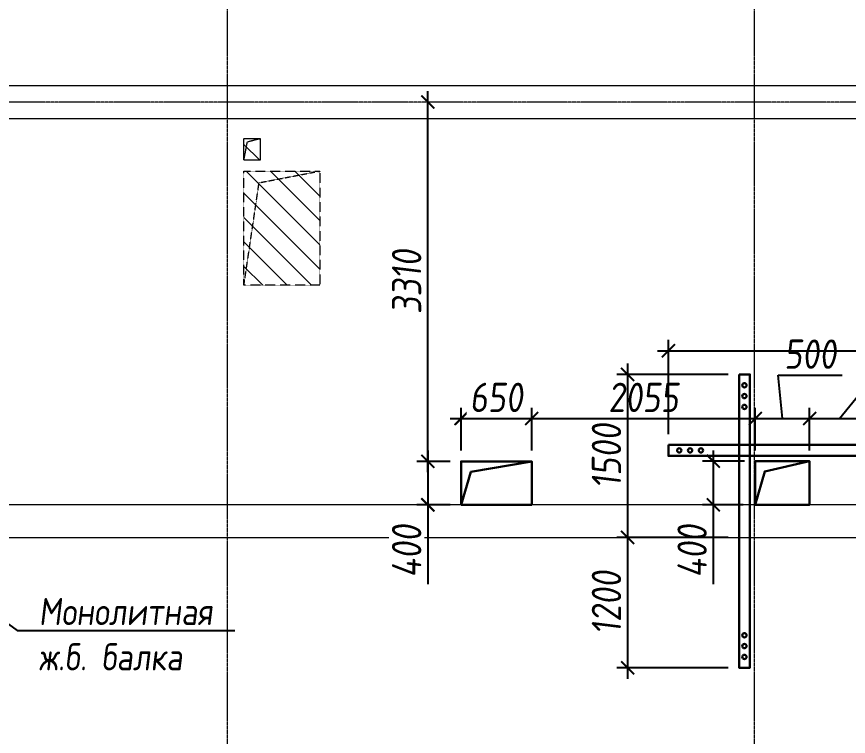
# Model space of a CAD drawing. Header units: millimetres. Extents: x -233751 to 529254, y -907864 to 285890.
# Drawn here: x 235759 to 243412, y 76845 to 83473 of the extents above; entities that cross this region are included whole.
import ezdxf
from ezdxf import colors
from ezdxf.entities.mleader import LeaderData, LeaderLine
from ezdxf.math import Vec2, Vec3

# ---------------------------------------------------------------- set-up
doc = ezdxf.new("R2010")
doc.units = ezdxf.units.MM
doc.linetypes.add('ADSK_Штриховая_ш2 п1', pattern=[3, 2, -1])
doc.linetypes.add('осевая', pattern=[2, 1.25, -0.25, 0.25, -0.25])
doc.layers.get('0').update_dxf_attribs({"lineweight": 30})
doc.layers.get('Defpoints').update_dxf_attribs({"lineweight": 0})
for name, color, linetype, lineweight in [('КР_БалкиЖБ', 7, 'ADSK_Штриховая_ш2 п1', 5), ('КР_Металл', 3, 'Continuous', 30), ('КР_Новые отверстия', 5, 'Continuous', 30), ('КР_Оси', 7, 'Continuous', 5), ('КР_Размеры отверстия', 7, 'Continuous', 5), ('КР_Размеры усиление', 1, 'Continuous', 5), ('КР_Сущ отверстия', 6, 'Continuous', 15), ('КР_Тонкая', 250, 'Continuous', 0)]:
    doc.layers.add(name, color=color, linetype=linetype, lineweight=lineweight)
doc.styles.add('ISOCPEUR', font='isocpeur.ttf', dxfattribs={"width": 0.85, "oblique": 7})
doc.dimstyles.new('R_100', dxfattribs={"dimtxt": 270, "dimasz": 120, "dimexe": 100, "dimexo": 100, "dimgap": 60, "dimtad": 1, "dimdec": 0, "dimrnd": 5, "dimzin": 0, "dimdsep": 46, "dimtxsty": 'ISOCPEUR', "dimblk": 'ARCHTICK', "dimcen": 0, "dimdle": 100, "dimclrd": 256, "dimclre": 256, "dimclrt": 256, "dimadec": 0, "dimazin": 0, "dimtfac": 2, "dimtdec": 0, "dimtmove": 0, "dimatfit": 3, "dimfxl": 1, "dimtvp": 3, "dimtfill": 1, "dimtolj": 1, "dimtzin": 0, "dimarcsym": 0})

# ---------------------------------------------------------------- blocks, each defined once
blk = doc.blocks.new('*U2012')
at = {"color": 0, "linetype": 'ByBlock', "lineweight": -2, "ltscale": 10}
blk.add_line((0, 0), (-74924.2, 0), dxfattribs=at)
blk = doc.blocks.new('*U2025')
at = {"color": 0, "linetype": 'ByBlock', "lineweight": -2, "ltscale": 10}
blk.add_line((0, 0), (0, -34307.5), dxfattribs=at)
blk = doc.blocks.new('*U2026')
at = {"color": 0, "linetype": 'ByBlock', "lineweight": -2, "ltscale": 10}
blk.add_line((0, 0), (0, -34307.5), dxfattribs=at)
blk = doc.blocks.new('_ArchTick')
at = {"color": 0, "linetype": 'ByBlock', "const_width": 0.15}
blk.add_lwpolyline([(-0.5, -0.5), (0.5, 0.5)], dxfattribs=at)
blk = doc.blocks.new('*D618')
at = {"layer": 'Defpoints', "color": 0, "transparency": 16777216}
for p in [(240498.6, 79771.7), (239848.5, 79377.5), (240498.6, 79377.5)]:
    blk.add_point(p, dxfattribs=at)
at = {"layer": 'КР_Размеры отверстия', "lineweight": -2, "transparency": 16777216}
for p, q in [((239848.5, 79477.5), (239848.5, 79871.7)), ((240498.6, 79477.5), (240498.6, 79871.7)), ((239748.5, 79771.7), (240598.6, 79771.7))]:
    blk.add_line(p, q, dxfattribs=at)
at = {"layer": 'КР_Размеры отверстия', "lineweight": -2, "transparency": 16777216, "xscale": 120, "yscale": 120, "zscale": 120, "rotation": 180}
blk.add_blockref('_ArchTick', (239848.5, 79771.7), dxfattribs=at)
at = {"layer": 'КР_Размеры отверстия', "lineweight": -2, "transparency": 16777216, "xscale": 120, "yscale": 120, "zscale": 120}
blk.add_blockref('_ArchTick', (240498.6, 79771.7), dxfattribs=at)
at = {"layer": 'КР_Размеры отверстия', "transparency": 16777216, "insert": (240173.5, 79966.7), "char_height": 270, "attachment_point": 5, "style": 'ISOCPEUR', "bg_fill": 3, "box_fill_scale": 1.1, "bg_fill_color": 256, "bg_fill_true_color": 13158600, "bg_fill_transparency": 0}
blk.add_mtext('\\A1;650', dxfattribs=at)
blk = doc.blocks.new('*D619')
at = {"layer": 'Defpoints', "color": 0, "transparency": 16777216}
for p in [(242556, 79771.7), (240498.6, 79377.5), (242556, 79378.5)]:
    blk.add_point(p, dxfattribs=at)
at = {"layer": 'КР_Размеры отверстия', "lineweight": -2, "transparency": 16777216}
for p, q in [((240498.6, 79477.5), (240498.6, 79871.7)), ((242556, 79478.5), (242556, 79871.7)), ((240398.6, 79771.7), (242656, 79771.7))]:
    blk.add_line(p, q, dxfattribs=at)
at = {"layer": 'КР_Размеры отверстия', "lineweight": -2, "transparency": 16777216, "xscale": 120, "yscale": 120, "zscale": 120, "rotation": 180}
blk.add_blockref('_ArchTick', (240498.6, 79771.7), dxfattribs=at)
at = {"layer": 'КР_Размеры отверстия', "lineweight": -2, "transparency": 16777216, "xscale": 120, "yscale": 120, "zscale": 120}
blk.add_blockref('_ArchTick', (242556, 79771.7), dxfattribs=at)
at = {"layer": 'КР_Размеры отверстия', "transparency": 16777216, "insert": (241527.3, 79966.7), "char_height": 270, "attachment_point": 5, "style": 'ISOCPEUR', "bg_fill": 3, "box_fill_scale": 1.1, "bg_fill_color": 256, "bg_fill_true_color": 13158600, "bg_fill_transparency": 0}
blk.add_mtext('\\A1;2055', dxfattribs=at)
blk = doc.blocks.new('*D620')
at = {"layer": 'Defpoints', "color": 0, "transparency": 16777216}
for p in [(243056, 79771.7), (242556, 79378.5), (243056, 79378.5)]:
    blk.add_point(p, dxfattribs=at)
at = {"layer": 'КР_Размеры отверстия', "lineweight": -2, "transparency": 16777216}
for p, q in [((242806, 79771.7), (242767.2, 80169.8)), ((242767.2, 80169.8), (243356.4, 80169.8)), ((242556, 79478.5), (242556, 79871.7)), ((243056, 79478.5), (243056, 79871.7)), ((242456, 79771.7), (243156, 79771.7))]:
    blk.add_line(p, q, dxfattribs=at)
at = {"layer": 'КР_Размеры отверстия', "lineweight": -2, "transparency": 16777216, "xscale": 120, "yscale": 120, "zscale": 120, "rotation": 180}
blk.add_blockref('_ArchTick', (242556, 79771.7), dxfattribs=at)
at = {"layer": 'КР_Размеры отверстия', "lineweight": -2, "transparency": 16777216, "xscale": 120, "yscale": 120, "zscale": 120}
blk.add_blockref('_ArchTick', (243056, 79771.7), dxfattribs=at)
at = {"layer": 'КР_Размеры отверстия', "transparency": 16777216, "insert": (243061.8, 80364.8), "char_height": 270, "attachment_point": 5, "style": 'ISOCPEUR', "bg_fill": 3, "box_fill_scale": 1.1, "bg_fill_color": 256, "bg_fill_true_color": 13158600, "bg_fill_transparency": 0}
blk.add_mtext('\\A1;500', dxfattribs=at)
blk = doc.blocks.new('*D621')
at = {"layer": 'Defpoints', "color": 0, "transparency": 16777216}
for p in [(243606, 79771.7), (243056, 79378.5), (243606, 79378.5)]:
    blk.add_point(p, dxfattribs=at)
at = {"layer": 'КР_Размеры отверстия', "lineweight": -2, "transparency": 16777216}
for p, q in [((243331, 79771.7), (243654.4, 80169.8)), ((243654.4, 80169.8), (244243.6, 80169.8)), ((243056, 79478.5), (243056, 79871.7)), ((243606, 79478.5), (243606, 79871.7)), ((242956, 79771.7), (243706, 79771.7))]:
    blk.add_line(p, q, dxfattribs=at)
at = {"layer": 'КР_Размеры отверстия', "lineweight": -2, "transparency": 16777216, "xscale": 120, "yscale": 120, "zscale": 120, "rotation": 180}
blk.add_blockref('_ArchTick', (243056, 79771.7), dxfattribs=at)
at = {"layer": 'КР_Размеры отверстия', "lineweight": -2, "transparency": 16777216, "xscale": 120, "yscale": 120, "zscale": 120}
blk.add_blockref('_ArchTick', (243606, 79771.7), dxfattribs=at)
at = {"layer": 'КР_Размеры отверстия', "transparency": 16777216, "insert": (243949, 80364.8), "char_height": 270, "attachment_point": 5, "style": 'ISOCPEUR', "bg_fill": 3, "box_fill_scale": 1.1, "bg_fill_color": 256, "bg_fill_true_color": 13158600, "bg_fill_transparency": 0}
blk.add_mtext('\\A1;550', dxfattribs=at)
blk = doc.blocks.new('*D646')
at = {"layer": 'Defpoints', "color": 0, "transparency": 16777216}
for p in [(239848.5, 79377.5), (239542.8, 78977.5), (239848.5, 78977.5)]:
    blk.add_point(p, dxfattribs=at)
at = {"layer": 'КР_Размеры отверстия', "lineweight": -2, "transparency": 16777216}
for p, q in [((239542.8, 79477.5), (239542.8, 78977.5)), ((239748.5, 79377.5), (239442.8, 79377.5)), ((239748.5, 78977.5), (239442.8, 78977.5)), ((239542.8, 78977.5), (239542.8, 78245.4))]:
    blk.add_line(p, q, dxfattribs=at)
at = {"layer": 'КР_Размеры отверстия', "lineweight": -2, "transparency": 16777216, "xscale": 120, "yscale": 120, "zscale": 120}
for p, rotation in [((239542.8, 79377.5), 90), ((239542.8, 78977.5), 270)]:
    blk.add_blockref('_ArchTick', p, dxfattribs=dict(at, rotation=rotation))
at = {"layer": 'КР_Размеры отверстия', "transparency": 16777216, "insert": (239347.8, 78551.5), "char_height": 270, "attachment_point": 5, "rotation": 90, "style": 'ISOCPEUR', "bg_fill": 3, "box_fill_scale": 1.1, "bg_fill_color": 256, "bg_fill_true_color": 13158600, "bg_fill_transparency": 0}
blk.add_mtext('\\A1;400', dxfattribs=at)
blk = doc.blocks.new('*D647')
at = {"layer": 'Defpoints', "color": 0, "transparency": 16777216}
for p in [(242556, 79378.5), (242169.6, 78977.5), (242545.6, 78977.5)]:
    blk.add_point(p, dxfattribs=at)
at = {"layer": 'КР_Размеры отверстия', "lineweight": -2, "transparency": 16777216}
for p, q in [((242169.6, 79478.5), (242169.6, 78977.5)), ((242456, 79378.5), (242069.6, 79378.5)), ((242445.6, 78977.5), (242069.6, 78977.5)), ((242169.6, 78977.5), (242169.6, 78245.4))]:
    blk.add_line(p, q, dxfattribs=at)
at = {"layer": 'КР_Размеры отверстия', "lineweight": -2, "transparency": 16777216, "xscale": 120, "yscale": 120, "zscale": 120}
for p, rotation in [((242169.6, 79378.5), 90), ((242169.6, 78977.5), 270)]:
    blk.add_blockref('_ArchTick', p, dxfattribs=dict(at, rotation=rotation))
at = {"layer": 'КР_Размеры отверстия', "transparency": 16777216, "insert": (241974.6, 78551.5), "char_height": 270, "attachment_point": 5, "rotation": 90, "style": 'ISOCPEUR', "bg_fill": 3, "box_fill_scale": 1.1, "bg_fill_color": 256, "bg_fill_true_color": 13158600, "bg_fill_transparency": 0}
blk.add_mtext('\\A1;400', dxfattribs=at)
blk = doc.blocks.new('*D648')
at = {"layer": 'Defpoints', "color": 0, "transparency": 16777216}
for p in [(239542.8, 82685.7), (239542.8, 82685.7), (239848.5, 79377.5)]:
    blk.add_point(p, dxfattribs=at)
at = {"layer": 'КР_Размеры отверстия', "lineweight": -2, "transparency": 16777216}
for p, q in [((239542.8, 79277.5), (239542.8, 82785.7)), ((239748.5, 79377.5), (239442.8, 79377.5))]:
    blk.add_line(p, q, dxfattribs=at)
at = {"layer": 'КР_Размеры отверстия', "lineweight": -2, "transparency": 16777216, "xscale": 120, "yscale": 120, "zscale": 120}
for p, rotation in [((239542.8, 82685.7), 90), ((239542.8, 79377.5), 270)]:
    blk.add_blockref('_ArchTick', p, dxfattribs=dict(at, rotation=rotation))
at = {"layer": 'КР_Размеры отверстия', "transparency": 16777216, "insert": (239347.8, 81031.6), "char_height": 270, "attachment_point": 5, "rotation": 90, "style": 'ISOCPEUR', "bg_fill": 3, "box_fill_scale": 1.1, "bg_fill_color": 256, "bg_fill_true_color": 13158600, "bg_fill_transparency": 0}
blk.add_mtext('\\A1;3310', dxfattribs=at)
blk = doc.blocks.new('*D1265')
at = {"layer": 'Defpoints', "color": 0, "transparency": 16777216}
for p in [(242406, 80178.5), (241381.2, 78677.5), (242406, 78677.5)]:
    blk.add_point(p, dxfattribs=at)
at = {"layer": 'КР_Размеры усиление', "color": 3, "lineweight": -2, "transparency": 16777216}
for p, q in [((241381.2, 80278.5), (241381.2, 78577.5)), ((242306, 80178.5), (241281.2, 80178.5)), ((242306, 78677.5), (241281.2, 78677.5))]:
    blk.add_line(p, q, dxfattribs=at)
at = {"layer": 'КР_Размеры усиление', "color": 3, "lineweight": -2, "transparency": 16777216, "xscale": 120, "yscale": 120, "zscale": 120}
for p, rotation in [((241381.2, 80178.5), 90), ((241381.2, 78677.5), 270)]:
    blk.add_blockref('_ArchTick', p, dxfattribs=dict(at, rotation=rotation))
at = {"layer": 'КР_Размеры усиление', "color": 3, "transparency": 16777216, "insert": (241186.2, 79428), "char_height": 270, "attachment_point": 5, "rotation": 90, "style": 'ISOCPEUR', "bg_fill": 3, "box_fill_scale": 1.1, "bg_fill_color": 256, "bg_fill_true_color": 13158600, "bg_fill_transparency": 0}
blk.add_mtext('\\A1;1500', dxfattribs=at)
blk = doc.blocks.new('*D1253')
at = {"layer": 'Defpoints', "color": 0, "transparency": 16777216}
for p in [(246375.6, 80396.5), (241756, 79528.5), (246375.6, 79528.5)]:
    blk.add_point(p, dxfattribs=at)
at = {"layer": 'КР_Размеры усиление', "color": 1, "lineweight": -2, "transparency": 16777216}
for p, q in [((241756, 79628.5), (241756, 80496.5)), ((246375.6, 79628.5), (246375.6, 80496.5)), ((241656, 80396.5), (246475.6, 80396.5))]:
    blk.add_line(p, q, dxfattribs=at)
at = {"layer": 'КР_Размеры усиление', "color": 1, "lineweight": -2, "transparency": 16777216, "xscale": 120, "yscale": 120, "zscale": 120, "rotation": 180}
blk.add_blockref('_ArchTick', (241756, 80396.5), dxfattribs=at)
at = {"layer": 'КР_Размеры усиление', "color": 1, "lineweight": -2, "transparency": 16777216, "xscale": 120, "yscale": 120, "zscale": 120}
blk.add_blockref('_ArchTick', (246375.6, 80396.5), dxfattribs=at)
at = {"layer": 'КР_Размеры усиление', "color": 1, "transparency": 16777216, "insert": (244065.8, 80591.5), "char_height": 270, "attachment_point": 5, "style": 'ISOCPEUR', "bg_fill": 3, "box_fill_scale": 1.1, "bg_fill_color": 256, "bg_fill_true_color": 13158600, "bg_fill_transparency": 0}
blk.add_mtext('\\A1;4620', dxfattribs=at)
blk = doc.blocks.new('*D1254')
at = {"layer": 'Defpoints', "color": 0, "transparency": 16777216}
for p in [(242406, 78677.5), (241381.2, 77476.6), (242406, 77476.6)]:
    blk.add_point(p, dxfattribs=at)
at = {"layer": 'КР_Размеры усиление', "color": 3, "lineweight": -2, "transparency": 16777216}
for p, q in [((241381.2, 78777.5), (241381.2, 77376.6)), ((242306, 78677.5), (241281.2, 78677.5)), ((242306, 77476.6), (241281.2, 77476.6))]:
    blk.add_line(p, q, dxfattribs=at)
at = {"layer": 'КР_Размеры усиление', "color": 3, "lineweight": -2, "transparency": 16777216, "xscale": 120, "yscale": 120, "zscale": 120}
for p, rotation in [((241381.2, 78677.5), 90), ((241381.2, 77476.6), 270)]:
    blk.add_blockref('_ArchTick', p, dxfattribs=dict(at, rotation=rotation))
at = {"layer": 'КР_Размеры усиление', "color": 3, "transparency": 16777216, "insert": (241186.2, 78077.1), "char_height": 270, "attachment_point": 5, "rotation": 90, "style": 'ISOCPEUR', "bg_fill": 3, "box_fill_scale": 1.1, "bg_fill_color": 256, "bg_fill_true_color": 13158600, "bg_fill_transparency": 0}
blk.add_mtext('\\A1;1200', dxfattribs=at)

msp = doc.modelspace()

# ---------------------------------------------------------------- hatches: boundary and pattern name
at = {"layer": 'КР_Сущ отверстия'}
h = msp.add_hatch(dxfattribs=at)
h.set_pattern_fill('ANSI31', scale=50, angle=90)
h.paths.add_polyline_path([(238000.6, 82350.7), (237850.6, 82350.7), (237850.6, 82150.7), (238000.6, 82150.7)])
h = msp.add_hatch(dxfattribs=at)
h.set_pattern_fill('ANSI31', scale=50, angle=90)
h.paths.add_polyline_path([(238550.6, 82050.7), (237850.6, 82050.7), (237850.6, 81000.7), (238550.6, 81000.7)])

# ---------------------------------------------------------------- linework, layer by layer
at = {"layer": 'КР_БалкиЖБ', "ltscale": 2}
for points in [[(212175.6, 82535.7), (246375.6, 82535.7), (246375.6, 82835.7), (212175.6, 82835.7)], [(212175.6, 78677.5), (246375.6, 78677.5), (246375.6, 78977.5), (212175.6, 78977.5)]]:
    msp.add_lwpolyline(points, close=True, dxfattribs=at)
at = {"layer": 'КР_Металл'}
for centre in [(242456, 77776.6), (242456, 77676.6), (242456, 77576.6)]:
    msp.add_circle(centre, 20, dxfattribs=at)
at = {"layer": 'КР_Новые отверстия'}
for points in [[(239848.5, 78977.5), (240498.6, 78977.5), (240498.6, 79377.5), (239848.5, 79377.5)], [(242556, 78978.5), (243056, 78978.5), (243056, 79378.5), (242556, 79378.5)]]:
    msp.add_lwpolyline(points, close=True, dxfattribs=at)
at = {"layer": 'КР_Сущ отверстия', "linetype": 'ADSK_Штриховая_ш2 п1', "ltscale": 0.3}
msp.add_lwpolyline([(237850.6, 82350.7), (238000.6, 82350.7), (238000.6, 82150.7), (237850.6, 82150.7)], close=True, dxfattribs=at)
msp.add_lwpolyline([(237850.6, 82150.7), (237882.6, 82320.2), (238000.6, 82350.7)], dxfattribs=at)
at = {"layer": 'КР_Сущ отверстия', "linetype": 'ADSK_Штриховая_ш2 п1'}
msp.add_lwpolyline([(237850.6, 82050.7), (238550.6, 82050.7), (238550.6, 81000.7), (237850.6, 81000.7)], close=True, dxfattribs=at)
msp.add_lwpolyline([(237850.6, 81000.7), (237990, 81943), (238550.6, 82050.7)], dxfattribs=at)

# ---------------------------------------------------------------- block references
at = {"layer": 'КР_Оси', "linetype": 'осевая'}
for name, p in [('*U2025', (237695.6, 87701.9)), ('*U2026', (242545.6, 87701.9)), ('*U2012', (266044, 82685.7))]:
    msp.add_blockref(name, p, dxfattribs=at)

# ---------------------------------------------------------------- leaders
at = {"layer": 'КР_Тонкая'}
ml = msp.add_multileader_mtext('Standard', dxfattribs=at)
ml.set_content('Монолитная\\Pж.б. балка', color=256, style='ISOCPEUR')
ml.set_leader_properties()
ml.build(insert=Vec2(0, 0))
ml.multileader.update_dxf_attribs({"has_dogleg": 0, "text_left_attachment_type": 6, "text_right_attachment_type": 6, "arrow_head_size": 400, "scale": 100})
ctx = ml.context
ctx.base_point, ctx.scale, ctx.char_height, ctx.arrow_head_size, ctx.landing_gap_size, ctx.plane_origin = Vec3(235762.7, 77819.8), 100, 250, 400, 200, Vec3(234391.3, 78821.1)
ctx.left_attachment, ctx.right_attachment = 6, 6
notes = []
notes.append((ctx, [(0, (1, 1, 0), (234962.7, 77819.8), (1, 0), 800, [(0, [(234391.3, 78821.1)], 0, [])])]))
ctx.mtext.insert, ctx.mtext.flow_direction = Vec3(235962.7, 78119.8), 5
for ctx, leaders in notes:
    for number, flags, end, landing, length, lines in leaders:
        leader = LeaderData()
        leader.index, (leader.has_last_leader_line, leader.has_dogleg_vector, leader.attachment_direction) = number, flags
        leader.last_leader_point, leader.dogleg_vector, leader.dogleg_length = Vec3(end), Vec3(landing), length
        for number, points, colour, breaks in lines:
            line = LeaderLine()
            line.index, line.vertices, line.color, line.breaks = number, Vec3.list(points), colors.encode_raw_color(colour), breaks
            leader.lines.append(line)
        ctx.leaders.append(leader)

# ---------------------------------------------------------------- next in the draw order: dimensions: what is measured, and where the dimension line sits
at = {"layer": 'КР_Размеры отверстия'}
dim = msp.add_linear_dim(base=(240498.6, 79771.7), p1=(239848.5, 79377.5), p2=(240498.6, 79377.5), dimstyle='R_100', override={"dimpost": '\\X'}, dxfattribs=at)
dim.commit()
dim.dimension.update_dxf_attribs({"geometry": '*D618', "text_midpoint": (240173.5, 79966.7)})

# ---------------------------------------------------------------- next in the draw order: dimensions: what is measured, and where the dimension line sits
dim = msp.add_linear_dim(base=(242556, 79771.7), p1=(240498.6, 79377.5), p2=(242556, 79378.5), dimstyle='R_100', override={"dimpost": '\\X'}, dxfattribs=at)
dim.commit()
dim.dimension.update_dxf_attribs({"geometry": '*D619', "text_midpoint": (241527.3, 79966.7)})
dim = msp.add_linear_dim(base=(239542.8, 78977.5), p1=(239848.5, 79377.5), p2=(239848.5, 78977.5), angle=90, dimstyle='R_100', override={"dimpost": '\\X'}, dxfattribs=at)
dim.commit()
dim.dimension.update_dxf_attribs({"geometry": '*D646', "text_midpoint": (239347.8, 78551.5)})

# ---------------------------------------------------------------- next in the draw order: dimensions: what is measured, and where the dimension line sits
dim = msp.add_linear_dim(base=(239542.8, 82685.7), p1=(239848.5, 79377.5), p2=(239542.8, 82685.7), angle=90, dimstyle='R_100', override={"dimpost": '\\X', "dimtmove": 1}, dxfattribs=at)
dim.commit()
dim.dimension.update_dxf_attribs({"geometry": '*D648', "text_midpoint": (239347.8, 81031.6)})
dim = msp.add_linear_dim(base=(243056, 79771.7), p1=(242556, 79378.5), p2=(243056, 79378.5), dimstyle='R_100', override={"dimpost": '\\X', "dimtmove": 1}, dxfattribs=at)
dim.commit()
dim.dimension.update_dxf_attribs({"geometry": '*D620', "text_midpoint": (242827.2, 80169.8), "dimtype": 160})

# ---------------------------------------------------------------- next in the draw order: linework, layer by layer
at = {"layer": 'КР_Металл'}
for centre in [(242456, 80078.5), (242456, 79978.5), (242456, 79878.5)]:
    msp.add_circle(centre, 20, dxfattribs=at)
at = {"layer": 'КР_Новые отверстия'}
msp.add_lwpolyline([(239848.5, 78977.5), (239939.1, 79280.4), (240498.6, 79377.5)], dxfattribs=at)

# ---------------------------------------------------------------- next in the draw order: dimensions: what is measured, and where the dimension line sits
at = {"layer": 'КР_Размеры отверстия'}
dim = msp.add_linear_dim(base=(243606, 79771.7), p1=(243056, 79378.5), p2=(243606, 79378.5), dimstyle='R_100', override={"dimpost": '\\X', "dimtmove": 1}, dxfattribs=at)
dim.commit()
dim.dimension.update_dxf_attribs({"geometry": '*D621', "text_midpoint": (243714.4, 80169.8), "dimtype": 160})
dim = msp.add_linear_dim(base=(242169.6, 78977.5), p1=(242556, 79378.5), p2=(242545.6, 78977.5), angle=90, dimstyle='R_100', override={"dimpost": '\\X'}, dxfattribs=at)
dim.commit()
dim.dimension.update_dxf_attribs({"geometry": '*D647', "text_midpoint": (241974.6, 78551.5)})

# ---------------------------------------------------------------- next in the draw order: linework, layer by layer
at = {"layer": 'КР_Металл'}
msp.add_lwpolyline([(242406, 80178.5), (242506, 80178.5), (242506, 77476.6), (242406, 77476.6)], close=True, dxfattribs=at)
at = {"layer": 'КР_Металл', "color": 1}
msp.add_lwpolyline([(241756, 79528.5), (241756, 79428.5), (246375.6, 79428.5), (246375.6, 79528.5)], close=True, dxfattribs=at)
for centre in [(241856, 79478.5), (241956, 79478.5), (242056, 79478.5)]:
    msp.add_circle(centre, 20, dxfattribs=at)
at = {"layer": 'КР_Новые отверстия'}
msp.add_lwpolyline([(242556, 78978.5), (242642.1, 79285.8), (243056, 79378.5)], dxfattribs=at)

# ---------------------------------------------------------------- next in the draw order: dimensions: what is measured, and where the dimension line sits
at = {"layer": 'КР_Размеры усиление'}
dim = msp.add_aligned_dim(p1=(242406, 80178.5), p2=(242406, 78677.5), distance=-1024.8, dimstyle='R_100', override={"dimpost": '\\X', "dimclrd": 3, "dimclre": 3, "dimclrt": 3}, dxfattribs=at)
dim.commit()
dim.dimension.update_dxf_attribs({"geometry": '*D1265', "text_midpoint": (241186.2, 79428)})

# ---------------------------------------------------------------- next in the draw order: dimensions: what is measured, and where the dimension line sits
for base, p1, p2, angle, override, picture, middle in [((246375.6, 80396.5), (241756, 79528.5), (246375.6, 79528.5), 180, {"dimpost": '\\X', "dimclrd": 1, "dimclre": 1, "dimclrt": 1, "dimtmove": 1}, '*D1253', (244065.8, 80591.5)), ((241381.2, 77476.6), (242406, 78677.5), (242406, 77476.6), 90, {"dimpost": '\\X', "dimclrd": 3, "dimclre": 3, "dimclrt": 3}, '*D1254', (241186.2, 78077.1))]:
    dim = msp.add_linear_dim(base=base, p1=p1, p2=p2, angle=angle, dimstyle='R_100', override=override, dxfattribs=at)
    dim.commit()
    dim.dimension.update_dxf_attribs({"geometry": picture, "text_midpoint": middle})

doc.saveas('drawing.dxf')
